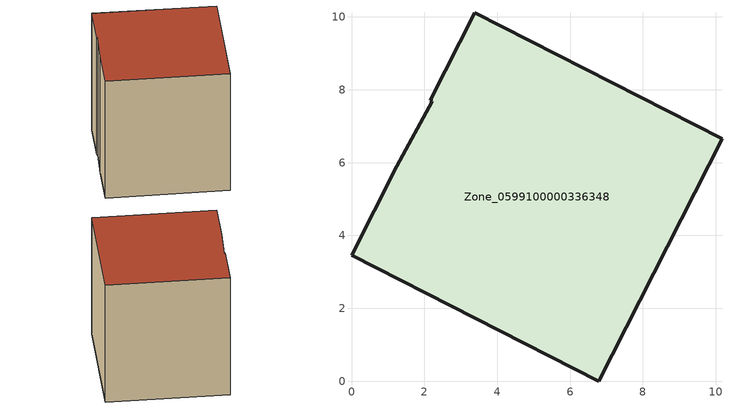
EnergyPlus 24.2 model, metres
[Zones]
Zone_0599100000336348
 floor ground (C_G): 2.22,7.68 2.17,7.72 3.39,10.11 10.17,6.65 6.79,0 0,3.45 1.24,5.9 z0
 wall outside (C_F): 1.24,5.9 0,3.45 6.79,0 10.17,6.65 3.39,10.11 2.17,7.72 2.22,7.68 1.24,5.9 z0:8.52
 roof outside (C_R): 2.17,7.72 2.22,7.68 1.24,5.9 0,3.45 6.79,0 10.17,6.65 3.39,10.11 z8.52
[BUILDING]
Pand.0599100000336348: North Axis=0; Terrain=City; Loads Convergence Tolerance Value=0.04; Temperature Convergence Tolerance Value=0.4; Solar Distribution=FullExterior; Maximum Number of Warmup Days=25; Minimum Number of Warmup Days=1
[Site:Location]
Rotterdam.The.Hague.AP_ZH_NLD Design_Conditions: Latitude=51.96; Longitude=4.45; Time Zone=1; Elevation=-4.5
[SITE:GROUNDTEMPERATURE:BUILDINGSURFACE]
18, 18, 18, 18, 18, 18, 18, 18, 18, 18, 18, 18
[MATERIAL] Thermal Absorptance=0.9; Solar Absorptance=0.7; Visible Absorptance=0.7
Name | Roughness | Thickness | Conductivity | Density | Specific Heat
G.TC.1975-1991 | MediumSmooth | 0.15 | 0.288461 | 540 | 1210
F.TC.1975-1991 | Rough | 0.3 | 0.230769 | 1920 | 840
R.TC.1975-1991 | MediumRough | 0.2 | 0.153846 | 1500 | 1000
[CONSTRUCTION]
C_G: G.TC.1975-1991
C_F: F.TC.1975-1991
C_R: R.TC.1975-1991
[ZONE]
Zone_0599100000336348: Type=1; Multiplier=1; Ceiling Height=Autocalculate; Volume=Autocalculate; Floor Area=autocalculate; Part of Total Floor Area=Yes
[ZONEINFILTRATION:DESIGNFLOWRATE]
Infil_Zone_0599100000336348: Zone or ZoneList or Space or SpaceList=Zone_0599100000336348; Schedule=AlwaysOn; Design Flow Rate Calculation Method=Flow/Area; Flow Rate per Floor Area=0.003; Constant Term Coefficient=1; Temperature Term Coefficient=0; Velocity Term Coefficient=0; Velocity Squared Term Coefficient=0
[HVACTEMPLATE:ZONE:IDEALLOADSAIRSYSTEM]
Zone_0599100000336348: Maximum Heating Supply Air Temperature=50; Minimum Cooling Supply Air Temperature=13; Maximum Heating Supply Air Humidity Ratio=0.0156; Minimum Cooling Supply Air Humidity Ratio=0.0077; Heating Limit=NoLimit; Cooling Limit=NoLimit; Dehumidification Control Type=ConstantSensibleHeatRatio; Cooling Sensible Heat Ratio=0.7; Dehumidification Setpoint=60; Humidification Control Type=None; Humidification Setpoint=30; Outdoor Air Method=None; Outdoor Air Flow Rate per Person=0.00944; Outdoor Air Flow Rate per Zone Floor Area=0; Outdoor Air Flow Rate per Zone=0; Demand Controlled Ventilation Type=None; Outdoor Air Economizer Type=NoEconomizer; Heat Recovery Type=None; Sensible Heat Recovery Effectiveness=0.7; Latent Heat Recovery Effectiveness=0.65
[ZONECONTROL:THERMOSTAT]
ThermostatControl_Zone_0599100000336348: Zone or ZoneList=Zone_0599100000336348; Control Type Schedule=DualSetpointControlType; Control 1=Thermostat_Zone_0599100000336348; Temperature Difference Between Cutout And Setpoint=0
[THERMOSTATSETPOINT:DUALSETPOINT]
Thermostat_Zone_0599100000336348: Heating Setpoint Temperature Schedule=HeatingSetpoint_Zone_0599100000336348; Cooling Setpoint Temperature Schedule=CoolingSetpoint_Zone_0599100000336348
[SCHEDULE:COMPACT]
HeatingSetpoint_Zone_0599100000336348: Through: 12/31, For: AllDays, Until: 24:00, 21
CoolingSetpoint_Zone_0599100000336348: Through: 12/31, For: AllDays, Until: 24:00, 24
DualSetpointControlType: Through: 12/31, For: AllDays, Until: 24:00, 4
AlwaysOn: Through: 12/31, For: AllDays, Until: 24:00, 1
